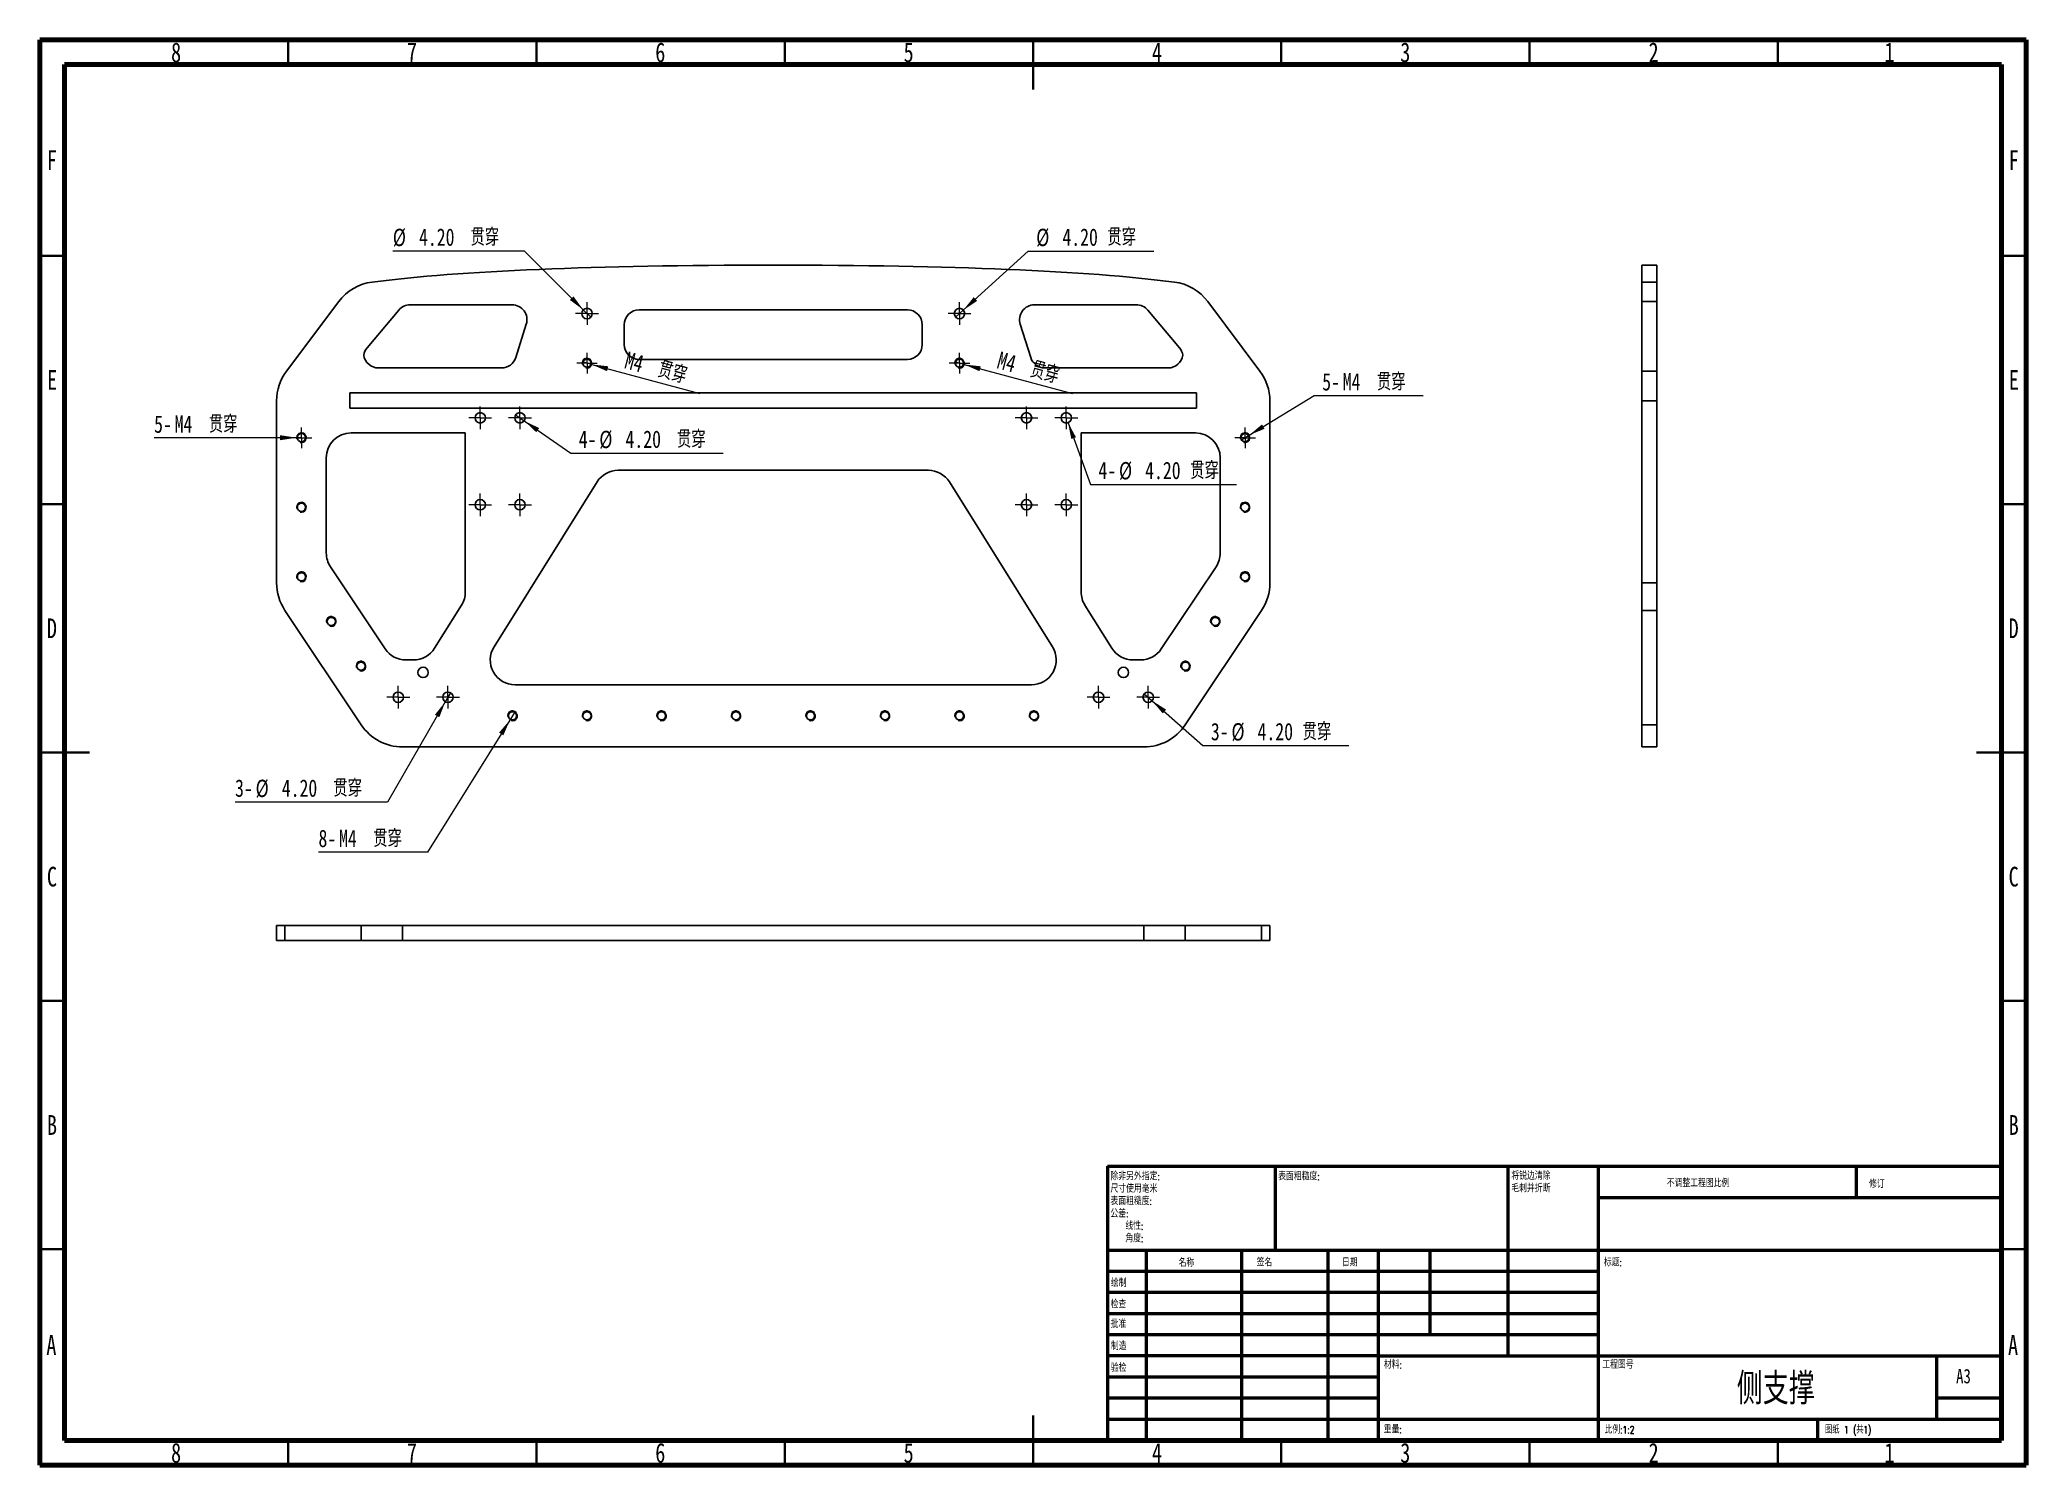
# Model space of a CAD drawing. Header units: millimetres. Extents: x 15 to 415, y 5 to 292.
import ezdxf

# ---------------------------------------------------------------- set-up
doc = ezdxf.new("R2010")
doc.units = ezdxf.units.MM
doc.styles.add('SLDTEXTSTYLE0', font='TXT', dxfattribs={"width": 0.75})
doc.styles.add('SLDTEXTSTYLE1', font='TXT', dxfattribs={"width": 0.75, "bigfont": 'bigfont'})
doc.styles.add('SLDTEXTSTYLE2', font='TXT', dxfattribs={"width": 0.694444, "bigfont": 'bigfont'})
doc.dimstyles.new('SLDDIMSTYLE0', dxfattribs={"dimtxt": 3.5, "dimasz": 3.302, "dimexe": 0, "dimexo": 0.0625, "dimgap": 0.875, "dimtad": 0, "dimtih": 1, "dimtoh": 1, "dimlfac": 2, "dimrnd": 1e-09, "dimzin": 4, "dimdsep": 46, "dimtxsty": 'SLDTEXTSTYLE0', "dimblk1": 'NONE', "dimsah": 1, "dimcen": 0, "dimadec": 0, "dimazin": 1, "dimtfac": 1, "dimtmove": 0, "dimatfit": 3, "dimldrblk": 'NONE', "dimfxl": 0, "dimfrac": 2, "dimtolj": 1, "dimtzin": 12, "dimarcsym": 0})
doc.dimstyles.new('SLDDIMSTYLE1', dxfattribs={"dimtxt": 3.5, "dimasz": 3.302, "dimexe": 0, "dimexo": 0.0625, "dimgap": 0.875, "dimtad": 1, "dimlfac": 2, "dimrnd": 1e-09, "dimzin": 12, "dimdsep": 46, "dimtxsty": 'SLDTEXTSTYLE0', "dimblk1": 'NONE', "dimsah": 1, "dimcen": 0, "dimadec": 0, "dimazin": 3, "dimtfac": 1, "dimtmove": 0, "dimatfit": 3, "dimldrblk": 'NONE', "dimfxl": 0, "dimfrac": 2, "dimtolj": 1, "dimtzin": 12, "dimarcsym": 0})
doc.dimstyles.new('SLDDIMSTYLE2', dxfattribs={"dimtxt": 3.5, "dimasz": 3.302, "dimexe": 0, "dimexo": 0.0625, "dimgap": 0.875, "dimtad": 0, "dimtih": 1, "dimtoh": 1, "dimlfac": 2, "dimrnd": 1e-09, "dimzin": 12, "dimdsep": 46, "dimtxsty": 'SLDTEXTSTYLE0', "dimblk1": 'NONE', "dimsah": 1, "dimcen": 0, "dimadec": 0, "dimazin": 3, "dimtfac": 1, "dimtmove": 0, "dimatfit": 3, "dimldrblk": 'NONE', "dimfxl": 0, "dimfrac": 2, "dimtolj": 1, "dimtzin": 12, "dimarcsym": 0})
doc.dimstyles.new('SLDDIMSTYLE3', dxfattribs={"dimtxt": 3.5, "dimasz": 3.302, "dimexe": 0, "dimexo": 0.0625, "dimgap": 0.875, "dimtad": 0, "dimtih": 1, "dimtoh": 1, "dimlfac": 2, "dimrnd": 1e-09, "dimzin": 4, "dimdsep": 46, "dimtxsty": 'SLDTEXTSTYLE0', "dimblk1": 'NONE', "dimsah": 1, "dimcen": 0, "dimadec": 0, "dimazin": 1, "dimtfac": 1, "dimtmove": 0, "dimatfit": 3, "dimldrblk": 'NONE', "dimfxl": 0, "dimfrac": 2, "dimtolj": 1, "dimtzin": 12, "dimarcsym": 0})
doc.dimstyles.new('SLDDIMSTYLE4', dxfattribs={"dimtxt": 3.5, "dimasz": 3.302, "dimexe": 0, "dimexo": 0.0625, "dimgap": 0.875, "dimtad": 0, "dimtih": 1, "dimtoh": 1, "dimlfac": 2, "dimrnd": 1e-09, "dimzin": 12, "dimdsep": 46, "dimtxsty": 'SLDTEXTSTYLE0', "dimblk1": 'NONE', "dimsah": 1, "dimcen": 0, "dimadec": 0, "dimazin": 3, "dimtfac": 1, "dimtmove": 0, "dimatfit": 3, "dimldrblk": 'NONE', "dimfxl": 0, "dimfrac": 2, "dimtolj": 1, "dimtzin": 12, "dimarcsym": 0})
doc.dimstyles.new('SLDDIMSTYLE5', dxfattribs={"dimtxt": 3.5, "dimasz": 3.302, "dimexe": 0, "dimexo": 0.0625, "dimgap": 0.875, "dimtad": 0, "dimtih": 1, "dimtoh": 1, "dimlfac": 2, "dimrnd": 1e-09, "dimzin": 4, "dimdsep": 46, "dimtxsty": 'SLDTEXTSTYLE0', "dimsah": 1, "dimcen": 0, "dimadec": 0, "dimazin": 1, "dimtfac": 1, "dimtofl": 0, "dimtmove": 0, "dimatfit": 3, "dimfxl": 0, "dimfrac": 2, "dimtolj": 1, "dimtzin": 12, "dimarcsym": 0})

# ---------------------------------------------------------------- blocks, each defined once
blk = doc.blocks.new('_D')
at = {"color": 7, "linetype": 'Continuous', "lineweight": 0}
for p, q in [((112.63, 249.44), (86.09, 249.44)), ((124.45, 237.62), (112.63, 249.44)), ((125.94, 236.13), (124.45, 237.62))]:
    blk.add_line(p, q, dxfattribs=at)
at = {"color": 7, "linetype": 'Continuous', "lineweight": 18}
blk.add_solid([(124.45, 237.62), (122.48, 240.31), (121.76, 239.6)], dxfattribs=at)
at = {"color": 7, "linetype": 'Continuous', "lineweight": 18, "char_height": 3.5, "attachment_point": 1}
for s, insert, style in [('%%c', (86.09, 253.95), 'SLDTEXTSTYLE0'), ('4.20', (91.37, 254.01), 'SLDTEXTSTYLE0'), ('贯穿', (101.73, 254.01), 'SLDTEXTSTYLE1')]:
    blk.add_mtext(s, dxfattribs=dict(at, insert=insert, style=style))
blk = doc.blocks.new('_None')
blk = doc.blocks.new('_D_1')
at = {"color": 7, "linetype": 'Continuous', "lineweight": 0}
for p, q in [((110.83, 216.48), (112.56, 215.28)), ((112.56, 215.28), (121.94, 208.77)), ((121.94, 208.77), (152.62, 208.77))]:
    blk.add_line(p, q, dxfattribs=at)
at = {"color": 7, "linetype": 'Continuous', "lineweight": 18}
blk.add_solid([(112.56, 215.28), (114.98, 212.98), (115.56, 213.81)], dxfattribs=at)
at = {"color": 7, "linetype": 'Continuous', "lineweight": 18, "char_height": 3.5, "attachment_point": 1}
for s, insert, style in [('4-', (123.53, 213.33), 'SLDTEXTSTYLE0'), ('%%c', (127.67, 213.28), 'SLDTEXTSTYLE0'), ('4.20', (132.95, 213.33), 'SLDTEXTSTYLE0'), ('贯穿', (143.31, 213.33), 'SLDTEXTSTYLE1')]:
    blk.add_mtext(s, dxfattribs=dict(at, insert=insert, style=style))
blk = doc.blocks.new('_D_2')
at = {"color": 7, "linetype": 'Continuous', "lineweight": 0}
for p, q in [((97.72, 160.54), (96.67, 158.72)), ((96.67, 158.72), (85.01, 138.52)), ((85.01, 138.52), (54.33, 138.52))]:
    blk.add_line(p, q, dxfattribs=at)
at = {"color": 7, "linetype": 'Continuous', "lineweight": 18}
blk.add_solid([(96.67, 158.72), (94.58, 156.11), (95.46, 155.6)], dxfattribs=at)
at = {"color": 7, "linetype": 'Continuous', "lineweight": 18, "char_height": 3.5, "attachment_point": 1}
for s, insert, style in [('3-', (54.33, 143.08), 'SLDTEXTSTYLE0'), ('%%c', (58.46, 143.03), 'SLDTEXTSTYLE0'), ('4.20', (63.74, 143.08), 'SLDTEXTSTYLE0'), ('贯穿', (74.11, 143.08), 'SLDTEXTSTYLE1')]:
    blk.add_mtext(s, dxfattribs=dict(at, insert=insert, style=style))
blk = doc.blocks.new('_D_3')
at = {"color": 7, "linetype": 'Continuous', "lineweight": 0}
for q in [(124.23, 227.14), (147.94, 220.78)]:
    blk.add_line((126.16, 226.62), q, dxfattribs=at)
at = {"color": 7, "linetype": 'Continuous', "lineweight": 18}
blk.add_solid([(126.16, 226.62), (129.22, 225.27), (129.48, 226.25)], dxfattribs=at)
at = {"color": 7, "linetype": 'Continuous', "lineweight": 18, "char_height": 3.5, "attachment_point": 1, "rotation": 345}
for s, insert, style in [('M4', (133.45, 229.29), 'SLDTEXTSTYLE0'), ('贯穿', (140.09, 227.51), 'SLDTEXTSTYLE1')]:
    blk.add_mtext(s, dxfattribs=dict(at, insert=insert, style=style))
blk = doc.blocks.new('_D_4')
at = {"color": 7, "linetype": 'Continuous', "lineweight": 0}
for q in [(38.03, 211.88), (68.7, 211.88)]:
    blk.add_line((66.7, 211.88), q, dxfattribs=at)
at = {"color": 7, "linetype": 'Continuous', "lineweight": 18}
blk.add_solid([(66.7, 211.88), (63.39, 212.38), (63.39, 211.37)], dxfattribs=at)
at = {"color": 7, "linetype": 'Continuous', "lineweight": 18, "char_height": 3.5, "attachment_point": 1}
for s, insert, style in [('5-', (38.03, 216.36), 'SLDTEXTSTYLE0'), ('M4', (42.16, 216.36), 'SLDTEXTSTYLE0'), ('贯穿', (49.04, 216.36), 'SLDTEXTSTYLE1')]:
    blk.add_mtext(s, dxfattribs=dict(at, insert=insert, style=style))
blk = doc.blocks.new('_D_5')
at = {"color": 7, "linetype": 'Continuous', "lineweight": 0}
for p, q in [((110.73, 156.73), (109.67, 155.03)), ((109.67, 155.03), (93.06, 128.44)), ((93.06, 128.44), (71.13, 128.44))]:
    blk.add_line(p, q, dxfattribs=at)
at = {"color": 7, "linetype": 'Continuous', "lineweight": 18}
blk.add_solid([(109.67, 155.03), (107.49, 152.5), (108.35, 151.96)], dxfattribs=at)
at = {"color": 7, "linetype": 'Continuous', "lineweight": 18, "char_height": 3.5, "attachment_point": 1}
for s, insert, style in [('8-', (71.13, 132.96), 'SLDTEXTSTYLE0'), ('M4', (75.27, 132.96), 'SLDTEXTSTYLE0'), ('贯穿', (82.14, 132.96), 'SLDTEXTSTYLE1')]:
    blk.add_mtext(s, dxfattribs=dict(at, insert=insert, style=style))
blk = doc.blocks.new('_D_6')
at = {"color": 7, "linetype": 'Continuous', "lineweight": 0}
for p, q in [((200.97, 237.58), (214.05, 249.44)), ((214.05, 249.44), (239.31, 249.44)), ((199.42, 236.17), (200.97, 237.58))]:
    blk.add_line(p, q, dxfattribs=at)
at = {"color": 7, "linetype": 'Continuous', "lineweight": 18}
blk.add_solid([(200.97, 237.58), (203.76, 239.42), (203.08, 240.18)], dxfattribs=at)
at = {"color": 7, "linetype": 'Continuous', "lineweight": 18, "char_height": 3.5, "attachment_point": 1}
for s, insert, style in [('%%c', (215.64, 253.95), 'SLDTEXTSTYLE0'), ('4.20', (220.92, 254.01), 'SLDTEXTSTYLE0'), ('贯穿', (229.97, 254.01), 'SLDTEXTSTYLE1')]:
    blk.add_mtext(s, dxfattribs=dict(at, insert=insert, style=style))
blk = doc.blocks.new('_D_7')
at = {"color": 7, "linetype": 'Continuous', "lineweight": 0}
for q in [(199.23, 227.14), (222.94, 220.78)]:
    blk.add_line((201.16, 226.62), q, dxfattribs=at)
at = {"color": 7, "linetype": 'Continuous', "lineweight": 18}
blk.add_solid([(201.16, 226.62), (204.22, 225.27), (204.48, 226.25)], dxfattribs=at)
at = {"color": 7, "linetype": 'Continuous', "lineweight": 18, "char_height": 3.5, "attachment_point": 1, "rotation": 345}
for s, insert, style in [('M4', (208.45, 229.29), 'SLDTEXTSTYLE0'), ('贯穿', (215.09, 227.51), 'SLDTEXTSTYLE1')]:
    blk.add_mtext(s, dxfattribs=dict(at, insert=insert, style=style))
blk = doc.blocks.new('_D_8')
at = {"color": 7, "linetype": 'Continuous', "lineweight": 0}
for p, q in [((258.55, 212.4), (271.64, 220.38)), ((271.64, 220.38), (293.57, 220.38)), ((256.84, 211.36), (258.55, 212.4))]:
    blk.add_line(p, q, dxfattribs=at)
at = {"color": 7, "linetype": 'Continuous', "lineweight": 18}
blk.add_solid([(258.55, 212.4), (261.63, 213.68), (261.11, 214.55)], dxfattribs=at)
at = {"color": 7, "linetype": 'Continuous', "lineweight": 18, "char_height": 3.5, "attachment_point": 1}
for s, insert, style in [('5-', (273.23, 224.89), 'SLDTEXTSTYLE0'), ('M4', (277.37, 224.89), 'SLDTEXTSTYLE0'), ('贯穿', (284.24, 224.89), 'SLDTEXTSTYLE1')]:
    blk.add_mtext(s, dxfattribs=dict(at, insert=insert, style=style))
blk = doc.blocks.new('_D_9')
at = {"color": 7, "linetype": 'Continuous', "lineweight": 0}
for p, q in [((222.06, 214.89), (226.58, 202.47)), ((226.58, 202.47), (255.97, 202.47))]:
    blk.add_line(p, q, dxfattribs=at)
at = {"color": 7, "linetype": 'Continuous', "lineweight": 18}
blk.add_solid([(222.06, 214.89), (222.71, 211.61), (223.66, 211.96)], dxfattribs=at)
at = {"color": 7, "linetype": 'Continuous', "lineweight": 18, "char_height": 3.5, "attachment_point": 1}
for s, insert, style in [('4-', (228.17, 207.04), 'SLDTEXTSTYLE0'), ('%%c', (232.31, 206.98), 'SLDTEXTSTYLE0'), ('4.20', (237.58, 207.04), 'SLDTEXTSTYLE0'), ('贯穿', (246.64, 207.04), 'SLDTEXTSTYLE1')]:
    blk.add_mtext(s, dxfattribs=dict(at, insert=insert, style=style))
blk = doc.blocks.new('_D_10')
at = {"color": 7, "linetype": 'Continuous', "lineweight": 0}
for p, q in [((237.41, 160.32), (238.98, 158.93)), ((238.98, 158.93), (249.22, 149.9)), ((249.22, 149.9), (278.61, 149.9))]:
    blk.add_line(p, q, dxfattribs=at)
at = {"color": 7, "linetype": 'Continuous', "lineweight": 18}
blk.add_solid([(238.98, 158.93), (241.12, 156.37), (241.8, 157.13)], dxfattribs=at)
at = {"color": 7, "linetype": 'Continuous', "lineweight": 18, "char_height": 3.5, "attachment_point": 1}
for s, insert, style in [('3-', (250.81, 154.46), 'SLDTEXTSTYLE0'), ('%%c', (254.95, 154.41), 'SLDTEXTSTYLE0'), ('4.20', (260.22, 154.46), 'SLDTEXTSTYLE0'), ('贯穿', (269.27, 154.46), 'SLDTEXTSTYLE1')]:
    blk.add_mtext(s, dxfattribs=dict(at, insert=insert, style=style))
blk = doc.blocks.new('SW_CENTERMARKSYMBOL_0')
at = {"color": 0, "linetype": 'Continuous', "lineweight": 18}
for p, q in [((-1.25, 0), (-2.3, 0)), ((0, 0), (-1.25, 0)), ((0, 1.25), (0, 2.3)), ((0, 0), (0, 1.25)), ((0, 0), (0, -1.25)), ((0, 0), (1.25, 0)), ((1.25, 0), (2.3, 0)), ((0, -1.25), (0, -2.3))]:
    blk.add_line(p, q, dxfattribs=at)
blk = doc.blocks.new('SW_CENTERMARKSYMBOL_1')
at = {"color": 0, "linetype": 'Continuous', "lineweight": 18}
for p, q in [((-1.25, 0), (-2.3, 0)), ((0, 0), (-1.25, 0)), ((0, 1.25), (0, 2.3)), ((0, 0), (0, 1.25)), ((0, 0), (0, -1.25)), ((0, 0), (1.25, 0)), ((1.25, 0), (2.3, 0)), ((0, -1.25), (0, -2.3))]:
    blk.add_line(p, q, dxfattribs=at)
blk = doc.blocks.new('SW_CENTERMARKSYMBOL_2')
at = {"color": 0, "linetype": 'Continuous', "lineweight": 18}
for p, q in [((-1.25, 0), (-2.3, 0)), ((0, 0), (-1.25, 0)), ((0, 1.25), (0, 2.3)), ((0, 0), (0, 1.25)), ((0, 0), (0, -1.25)), ((0, 0), (1.25, 0)), ((1.25, 0), (2.3, 0)), ((0, -1.25), (0, -2.3))]:
    blk.add_line(p, q, dxfattribs=at)
blk = doc.blocks.new('SW_CENTERMARKSYMBOL_3')
at = {"color": 0, "linetype": 'Continuous', "lineweight": 18}
for p, q in [((-1.25, 0), (-2.3, 0)), ((0, 0), (-1.25, 0)), ((0, 1.25), (0, 2.3)), ((0, 0), (0, 1.25)), ((0, 0), (0, -1.25)), ((0, 0), (1.25, 0)), ((1.25, 0), (2.3, 0)), ((0, -1.25), (0, -2.3))]:
    blk.add_line(p, q, dxfattribs=at)
blk = doc.blocks.new('SW_CENTERMARKSYMBOL_4')
at = {"color": 0, "linetype": 'Continuous', "lineweight": 18}
for p, q in [((-1.25, 0), (-2.3, 0)), ((0, 0), (-1.25, 0)), ((0, 1.25), (0, 2.3)), ((0, 0), (0, 1.25)), ((0, 0), (0, -1.25)), ((0, 0), (1.25, 0)), ((1.25, 0), (2.3, 0)), ((0, -1.25), (0, -2.3))]:
    blk.add_line(p, q, dxfattribs=at)
blk = doc.blocks.new('SW_CENTERMARKSYMBOL_5')
at = {"color": 0, "linetype": 'Continuous', "lineweight": 18}
for p, q in [((-1.25, 0), (-2.3, 0)), ((0, 0), (-1.25, 0)), ((0, 1.25), (0, 2.3)), ((0, 0), (0, 1.25)), ((0, 0), (0, -1.25)), ((0, 0), (1.25, 0)), ((1.25, 0), (2.3, 0)), ((0, -1.25), (0, -2.3))]:
    blk.add_line(p, q, dxfattribs=at)
blk = doc.blocks.new('SW_CENTERMARKSYMBOL_6')
at = {"color": 0, "linetype": 'Continuous', "lineweight": 18}
for p, q in [((-1.25, 0), (-2.3, 0)), ((0, 0), (-1.25, 0)), ((0, 1.25), (0, 2.3)), ((0, 0), (0, 1.25)), ((0, 0), (0, -1.25)), ((0, 0), (1.25, 0)), ((1.25, 0), (2.3, 0)), ((0, -1.25), (0, -2.3))]:
    blk.add_line(p, q, dxfattribs=at)
blk = doc.blocks.new('SW_CENTERMARKSYMBOL_7')
at = {"color": 0, "linetype": 'Continuous', "lineweight": 18}
for p, q in [((-1.25, 0), (-2.075, 0)), ((0, 0), (-1.25, 0)), ((0, 1.25), (0, 2.075)), ((0, 0), (0, 1.25)), ((0, 0), (0, -1.25)), ((0, 0), (1.25, 0)), ((1.25, 0), (2.075, 0)), ((0, -1.25), (0, -2.075))]:
    blk.add_line(p, q, dxfattribs=at)
blk = doc.blocks.new('SW_CENTERMARKSYMBOL_8')
at = {"color": 0, "linetype": 'Continuous', "lineweight": 18}
for p, q in [((-1.25, 0), (-2.075, 0)), ((0, 0), (-1.25, 0)), ((0, 1.25), (0, 2.075)), ((0, 0), (0, 1.25)), ((0, 0), (0, -1.25)), ((0, 0), (1.25, 0)), ((1.25, 0), (2.075, 0)), ((0, -1.25), (0, -2.075))]:
    blk.add_line(p, q, dxfattribs=at)
blk = doc.blocks.new('SW_CENTERMARKSYMBOL_9')
at = {"color": 0, "linetype": 'Continuous', "lineweight": 18}
for p, q in [((-1.25, 0), (-2.3, 0)), ((0, 0), (-1.25, 0)), ((0, 1.25), (0, 2.3)), ((0, 0), (0, 1.25)), ((0, 0), (0, -1.25)), ((0, 0), (1.25, 0)), ((1.25, 0), (2.3, 0)), ((0, -1.25), (0, -2.3))]:
    blk.add_line(p, q, dxfattribs=at)
blk = doc.blocks.new('SW_CENTERMARKSYMBOL_10')
at = {"color": 0, "linetype": 'Continuous', "lineweight": 18}
for p, q in [((-1.25, 0), (-2.3, 0)), ((0, 0), (-1.25, 0)), ((0, 1.25), (0, 2.3)), ((0, 0), (0, 1.25)), ((0, 0), (0, -1.25)), ((0, 0), (1.25, 0)), ((1.25, 0), (2.3, 0)), ((0, -1.25), (0, -2.3))]:
    blk.add_line(p, q, dxfattribs=at)
blk = doc.blocks.new('SW_CENTERMARKSYMBOL_11')
at = {"color": 0, "linetype": 'Continuous', "lineweight": 18}
for p, q in [((-1.25, 0), (-2.3, 0)), ((0, 0), (-1.25, 0)), ((0, 1.25), (0, 2.3)), ((0, 0), (0, 1.25)), ((0, 0), (0, -1.25)), ((0, 0), (1.25, 0)), ((1.25, 0), (2.3, 0)), ((0, -1.25), (0, -2.3))]:
    blk.add_line(p, q, dxfattribs=at)
blk = doc.blocks.new('SW_CENTERMARKSYMBOL_12')
at = {"color": 0, "linetype": 'Continuous', "lineweight": 18}
for p, q in [((-1.25, 0), (-2.3, 0)), ((0, 0), (-1.25, 0)), ((0, 1.25), (0, 2.3)), ((0, 0), (0, 1.25)), ((0, 0), (0, -1.25)), ((0, 0), (1.25, 0)), ((1.25, 0), (2.3, 0)), ((0, -1.25), (0, -2.3))]:
    blk.add_line(p, q, dxfattribs=at)
blk = doc.blocks.new('SW_CENTERMARKSYMBOL_13')
at = {"color": 0, "linetype": 'Continuous', "lineweight": 18}
for p, q in [((-1.25, 0), (-2.3, 0)), ((0, 0), (-1.25, 0)), ((0, 1.25), (0, 2.3)), ((0, 0), (0, 1.25)), ((0, 0), (0, -1.25)), ((0, 0), (1.25, 0)), ((1.25, 0), (2.3, 0)), ((0, -1.25), (0, -2.3))]:
    blk.add_line(p, q, dxfattribs=at)
blk = doc.blocks.new('SW_CENTERMARKSYMBOL_14')
at = {"color": 0, "linetype": 'Continuous', "lineweight": 18}
for p, q in [((-1.25, 0), (-2.3, 0)), ((0, 0), (-1.25, 0)), ((0, 1.25), (0, 2.3)), ((0, 0), (0, 1.25)), ((0, 0), (0, -1.25)), ((0, 0), (1.25, 0)), ((1.25, 0), (2.3, 0)), ((0, -1.25), (0, -2.3))]:
    blk.add_line(p, q, dxfattribs=at)
blk = doc.blocks.new('SW_CENTERMARKSYMBOL_15')
at = {"color": 0, "linetype": 'Continuous', "lineweight": 18}
for p, q in [((-1.25, 0), (-2.3, 0)), ((0, 0), (-1.25, 0)), ((0, 1.25), (0, 2.3)), ((0, 0), (0, 1.25)), ((0, 0), (0, -1.25)), ((0, 0), (1.25, 0)), ((1.25, 0), (2.3, 0)), ((0, -1.25), (0, -2.3))]:
    blk.add_line(p, q, dxfattribs=at)
blk = doc.blocks.new('SW_CENTERMARKSYMBOL_16')
at = {"color": 0, "linetype": 'Continuous', "lineweight": 18}
for p, q in [((-1.25, 0), (-2.075, 0)), ((0, 0), (-1.25, 0)), ((0, 1.25), (0, 2.075)), ((0, 0), (0, 1.25)), ((0, 0), (0, -1.25)), ((0, 0), (1.25, 0)), ((1.25, 0), (2.075, 0)), ((0, -1.25), (0, -2.075))]:
    blk.add_line(p, q, dxfattribs=at)
blk = doc.blocks.new('SW_CENTERMARKSYMBOL_17')
at = {"color": 0, "linetype": 'Continuous', "lineweight": 18}
for p, q in [((-1.25, 0), (-2.075, 0)), ((0, 0), (-1.25, 0)), ((0, 1.25), (0, 2.075)), ((0, 0), (0, 1.25)), ((0, 0), (0, -1.25)), ((0, 0), (1.25, 0)), ((1.25, 0), (2.075, 0)), ((0, -1.25), (0, -2.075))]:
    blk.add_line(p, q, dxfattribs=at)

msp = doc.modelspace()

# ---------------------------------------------------------------- linework, layer by layer
at = {"color": 7, "linetype": 'Continuous', "lineweight": 70}
for p, q in [((15, 5), (15, 292)), ((15, 292), (415, 292)), ((415, 292), (415, 5)), ((20, 10), (20, 287)), ((20, 287), (410, 287)), ((410, 287), (410, 10)), ((410, 10), (20, 10)), ((415, 5), (15, 5))]:
    msp.add_line(p, q, dxfattribs=at)
at = {"color": 7, "linetype": 'Continuous', "lineweight": 35}
for p, q in [((65, 287), (65, 292)), ((115, 287), (115, 292)), ((165, 287), (165, 292)), ((215, 292), (215, 282)), ((215, 287), (215, 292)), ((265, 287), (265, 292)), ((315, 287), (315, 292)), ((365, 287), (365, 292)), ((20, 248.5), (15, 248.5)), ((410, 248.5), (415, 248.5)), ((20, 198.5), (15, 198.5)), ((410, 198.5), (415, 198.5)), ((15, 148.5), (25, 148.5)), ((20, 148.5), (15, 148.5)), ((415, 148.5), (405, 148.5)), ((410, 148.5), (415, 148.5)), ((20, 98.5), (15, 98.5)), ((410, 98.5), (415, 98.5)), ((20, 48.5), (15, 48.5)), ((410, 48.5), (415, 48.5)), ((215, 5), (215, 15)), ((65, 10), (65, 5)), ((115, 10), (115, 5)), ((165, 10), (165, 5)), ((215, 10), (215, 5)), ((265, 10), (265, 5)), ((315, 10), (315, 5)), ((365, 10), (365, 5))]:
    msp.add_line(p, q, dxfattribs=at)
at = {"color": 7, "linetype": 'Continuous', "lineweight": 25}
for p, q in [((337.5883, 246.6269), (340.5883, 246.6269)), ((340.5883, 243.2127), (337.5883, 243.2127)), ((337.5883, 243.2127), (337.5883, 239.2927)), ((340.5883, 239.2927), (340.5883, 243.2127)), ((75.1959, 239.2927), (64.6966, 225.2936)), ((87.2977, 237.5631), (80.905, 229.9966)), ((110.1064, 238.6269), (89.5893, 238.6269)), ((189.6966, 237.6269), (135.6966, 237.6269)), ((215.2868, 238.6269), (235.8038, 238.6269)), ((238.0954, 237.5631), (244.4882, 229.9966)), ((250.1973, 239.2927), (260.6966, 225.2936)), ((337.5883, 239.2927), (340.5883, 239.2927)), ((337.5883, 239.2927), (337.5883, 225.2936)), ((340.5883, 239.2927), (340.5883, 225.2936)), ((110.8576, 228.0257), (112.9679, 234.7257)), ((132.6966, 234.6269), (132.6966, 230.6269)), ((192.6966, 234.6269), (192.6966, 230.6269)), ((214.5356, 228.0257), (212.4253, 234.7257)), ((83.1966, 225.9269), (107.9962, 225.9269)), ((135.6966, 227.6269), (189.6966, 227.6269)), ((242.1966, 225.9269), (217.397, 225.9269)), ((340.5883, 225.2936), (337.5883, 225.2936)), ((337.5883, 225.2936), (337.5883, 219.2936)), ((340.5883, 219.2936), (340.5883, 225.2936)), ((77.4466, 220.9269), (77.4466, 217.8269)), ((77.4466, 220.9269), (247.9466, 220.9269)), ((247.9466, 220.9269), (247.9466, 217.8269)), ((62.6966, 219.2936), (62.6966, 182.6547)), ((77.4466, 217.8269), (247.9466, 217.8269)), ((262.6966, 219.2936), (262.6966, 182.6547)), ((337.5883, 219.2936), (337.5883, 182.6547)), ((337.5883, 219.2936), (340.5883, 219.2936)), ((340.5883, 219.2936), (340.5883, 182.6547)), ((100.6966, 212.8269), (77.6966, 212.8269)), ((100.6966, 212.8269), (100.6966, 180.8289)), ((224.6966, 212.8269), (247.6966, 212.8269)), ((224.6966, 212.8269), (224.6966, 180.8289)), ((72.6966, 207.8269), (72.6966, 188.6755)), ((193.9254, 205.3269), (131.4678, 205.3269)), ((252.6966, 207.8269), (252.6966, 188.6755)), ((127.2278, 202.9769), (106.4778, 169.7769)), ((198.1653, 202.9769), (218.9153, 169.7769)), ((73.5363, 185.902), (84.5687, 169.3534)), ((251.8568, 185.902), (240.8245, 169.3534)), ((340.5883, 182.6547), (337.5883, 182.6547)), ((337.5883, 182.6547), (337.5883, 177.1077)), ((340.5883, 177.1077), (340.5883, 182.6547)), ((64.3761, 177.1077), (79.7279, 154.0799)), ((99.9366, 178.1789), (94.4979, 169.4769)), ((225.4566, 178.1789), (230.8953, 169.4769)), ((261.0171, 177.1077), (245.6653, 154.0799)), ((337.5883, 177.1077), (340.5883, 177.1077)), ((337.5883, 177.1077), (337.5883, 154.0799)), ((340.5883, 177.1077), (340.5883, 154.0799)), ((88.729, 167.1269), (90.2579, 167.1269)), ((236.6642, 167.1269), (235.1353, 167.1269)), ((110.7178, 162.1269), (214.6754, 162.1269)), ((340.5883, 154.0799), (337.5883, 154.0799)), ((337.5883, 154.0799), (337.5883, 149.6269)), ((340.5883, 149.6269), (340.5883, 154.0799)), ((88.0484, 149.6269), (237.3448, 149.6269)), ((337.5883, 149.6269), (340.5883, 149.6269)), ((62.6966, 110.6696), (62.6966, 113.6696)), ((62.6966, 113.6696), (64.3761, 113.6696)), ((64.3761, 113.6696), (64.3761, 110.6696)), ((64.3761, 113.6696), (79.7279, 113.6696)), ((79.7279, 110.6696), (79.7279, 113.6696)), ((79.7279, 113.6696), (88.0484, 113.6696)), ((88.0484, 113.6696), (88.0484, 110.6696)), ((88.0484, 113.6696), (237.3448, 113.6696)), ((237.3448, 113.6696), (237.3448, 110.6696)), ((245.6653, 113.6696), (237.3448, 113.6696)), ((245.6653, 110.6696), (245.6653, 113.6696)), ((261.0171, 113.6696), (245.6653, 113.6696)), ((261.0171, 113.6696), (261.0171, 110.6696)), ((262.6966, 113.6696), (261.0171, 113.6696)), ((262.6966, 110.6696), (262.6966, 113.6696)), ((64.3761, 110.6696), (62.6966, 110.6696)), ((64.3761, 110.6696), (79.7279, 110.6696)), ((88.0484, 110.6696), (79.7279, 110.6696)), ((88.0484, 110.6696), (237.3448, 110.6696)), ((237.3448, 110.6696), (245.6653, 110.6696)), ((261.0171, 110.6696), (245.6653, 110.6696)), ((261.0171, 110.6696), (262.6966, 110.6696))]:
    msp.add_line(p, q, dxfattribs=at)
at = {"color": 7, "linetype": 'Continuous', "lineweight": 50}
for p, q in [((230, 65.25), (410, 65.25)), ((230, 65.25), (230, 10)), ((263.8, 48.25), (263.8, 65.25)), ((310.6, 65.25), (310.6, 27)), ((328.8, 65.25), (328.8, 10)), ((380.8, 58.875), (380.8, 65.25)), ((410, 58.875), (328.8, 58.875)), ((410, 48.25), (230, 48.25)), ((237.8, 48.25), (237.8, 10)), ((256.991, 48.25), (256.991, 10)), ((274.3989, 48.25), (274.3989, 10)), ((284.6, 10), (284.6, 48.25)), ((295, 31.25), (295, 48.25)), ((328.8, 44), (230, 44)), ((328.8, 39.75), (230, 39.75)), ((328.8, 35.5), (230, 35.5)), ((328.8, 31.25), (230, 31.25)), ((284.6, 27), (230, 27)), ((284.6, 27), (410, 27)), ((397, 14.25), (397, 27)), ((284.6, 22.7499), (230, 22.7499)), ((284.6, 18.5), (230, 18.5)), ((410, 18.5), (397, 18.5)), ((230, 14.25), (410, 14.25)), ((373, 10), (373, 14.25))]:
    msp.add_line(p, q, dxfattribs=at)
at = {"color": 7, "linetype": 'Continuous', "lineweight": 25}
for centre, radius in [((125.1966, 236.8769), 1.05), ((200.1966, 236.8769), 1.05), ((125.1966, 226.8769), 0.825), ((200.1966, 226.8769), 0.825), ((103.6966, 215.8769), 1.05), ((111.6966, 215.8769), 1.05), ((213.6966, 215.8769), 1.05), ((221.6966, 215.8769), 1.05), ((67.6966, 211.8769), 0.825), ((257.6966, 211.8769), 0.825), ((67.6966, 197.8769), 0.825), ((103.6966, 198.3769), 1.05), ((111.6966, 198.3769), 1.05), ((213.6966, 198.3769), 1.05), ((221.6966, 198.3769), 1.05), ((257.6966, 197.8769), 0.825), ((67.6966, 183.8769), 0.825), ((257.6966, 183.8769), 0.825), ((73.6966, 174.8769), 0.825), ((251.6966, 174.8769), 0.825), ((79.6966, 165.8769), 0.825), ((92.1966, 164.6269), 1.05), ((233.1966, 164.6269), 1.05), ((245.6966, 165.8769), 0.825), ((87.1966, 159.6269), 1.05), ((97.1966, 159.6269), 1.05), ((228.1966, 159.6269), 1.05), ((238.1966, 159.6269), 1.05), ((110.1966, 155.8769), 0.825), ((125.1966, 155.8769), 0.825), ((140.1966, 155.8769), 0.825), ((155.1966, 155.8769), 0.825), ((170.1966, 155.8769), 0.825), ((185.1966, 155.8769), 0.825), ((200.1966, 155.8769), 0.825), ((215.1966, 155.8769), 0.825)]:
    msp.add_circle(centre, radius, dxfattribs=at)
for centre, radius, start, end in [((83.1959, 233.2927), 10, 97.251919, 143.130102), ((242.1973, 233.2927), 10, 36.869898, 82.748081), ((89.5893, 235.6269), 3, 90, 139.806125), ((110.1064, 235.6269), 3, 342.517625, 90), ((135.6966, 234.6269), 3, 90, 180), ((189.6966, 234.6269), 3, 0, 90), ((215.2868, 235.6269), 3, 90, 197.482375), ((235.8038, 235.6269), 3, 40.193875, 90), ((83.1966, 228.0605), 3, 139.806125, 171.697108), ((83.1966, 228.9269), 3, 188.302892, 270), ((107.9962, 228.9269), 3, 270, 342.517625), ((135.6966, 230.6269), 3, 180, 270), ((189.6966, 230.6269), 3, 270, 0), ((217.397, 228.9269), 3, 197.482375, 270), ((242.1966, 228.9269), 3, 270, 351.697108), ((242.1966, 228.0605), 3, 8.302892, 40.193875), ((72.6966, 219.2936), 10, 143.130102, 180), ((252.6966, 219.2936), 10, 0, 36.869898), ((77.6966, 207.8269), 5, 90, 180), ((247.6966, 207.8269), 5, 0, 90), ((131.4678, 200.3269), 5, 90, 147.994617), ((193.9254, 200.3269), 5, 32.005383, 90), ((77.6966, 188.6755), 5, 180, 213.690068), ((247.6966, 188.6755), 5, 326.309932, 0), ((72.6966, 182.6547), 10, 180, 213.690068), ((95.6966, 180.8289), 5, 327.994617, 0), ((229.6966, 180.8289), 5, 180, 212.005383), ((252.6966, 182.6547), 10, 326.309932, 0), ((88.729, 172.1269), 5, 213.690068, 270), ((90.2579, 172.1269), 5, 270, 327.994617), ((110.7178, 167.1269), 5, 147.994617, 270), ((214.6754, 167.1269), 5, 270, 32.005383), ((235.1353, 172.1269), 5, 212.005383, 270), ((236.6642, 172.1269), 5, 270, 326.309932), ((88.0484, 159.6269), 10, 213.690068, 270), ((237.3448, 159.6269), 10, 270, 326.309932)]:
    msp.add_arc(centre, radius, start, end, dxfattribs=at)
at = {"color": 7, "linetype": 'Continuous', "lineweight": 18}
for centre in [(125.1966, 226.8769), (200.1966, 226.8769), (67.6966, 211.8769), (257.6966, 211.8769), (67.6966, 197.8769), (257.6966, 197.8769), (67.6966, 183.8769), (257.6966, 183.8769), (73.6966, 174.8769), (251.6966, 174.8769), (79.6966, 165.8769), (245.6966, 165.8769), (110.1966, 155.8769), (125.1966, 155.8769), (140.1966, 155.8769), (155.1966, 155.8769), (170.1966, 155.8769), (185.1966, 155.8769), (200.1966, 155.8769), (215.1966, 155.8769)]:
    msp.add_arc(centre, 1, 255, 195, dxfattribs=at)
at = {"color": 7, "linetype": 'Continuous', "lineweight": 25}
for points in [[(81.9336, 243.2127), (99.821, 245.4889), (126.742, 246.6269), (162.6966, 246.6269)], [(243.4596, 243.2127), (225.5722, 245.4889), (198.6512, 246.6269), (162.6966, 246.6269)], [(337.5883, 243.2127), (337.5883, 245.4889), (337.5883, 246.6269), (337.5883, 246.6269)], [(340.5883, 243.2127), (340.5883, 245.4889), (340.5883, 246.6269), (340.5883, 246.6269)]]:
    msp.add_open_spline(points, degree=3, dxfattribs=at)

# ---------------------------------------------------------------- block references
at = {"color": 7, "linetype": 'Continuous', "lineweight": 0}
for name, p in [('SW_CENTERMARKSYMBOL_6', (125.1966, 236.8769)), ('SW_CENTERMARKSYMBOL_15', (200.1966, 236.8769)), ('SW_CENTERMARKSYMBOL_7', (125.1966, 226.8769)), ('SW_CENTERMARKSYMBOL_16', (200.1966, 226.8769)), ('SW_CENTERMARKSYMBOL_0', (103.6966, 215.8769)), ('SW_CENTERMARKSYMBOL_1', (111.6966, 215.8769)), ('SW_CENTERMARKSYMBOL_10', (213.6966, 215.8769)), ('SW_CENTERMARKSYMBOL_9', (221.6966, 215.8769)), ('SW_CENTERMARKSYMBOL_8', (67.6966, 211.8769)), ('SW_CENTERMARKSYMBOL_17', (257.6966, 211.8769)), ('SW_CENTERMARKSYMBOL_2', (103.6966, 198.3769)), ('SW_CENTERMARKSYMBOL_3', (111.6966, 198.3769)), ('SW_CENTERMARKSYMBOL_12', (213.6966, 198.3769)), ('SW_CENTERMARKSYMBOL_11', (221.6966, 198.3769)), ('SW_CENTERMARKSYMBOL_4', (87.1966, 159.6269)), ('SW_CENTERMARKSYMBOL_5', (97.1966, 159.6269)), ('SW_CENTERMARKSYMBOL_14', (228.1966, 159.6269)), ('SW_CENTERMARKSYMBOL_13', (238.1966, 159.6269))]:
    msp.add_blockref(name, p, dxfattribs=at)

# ---------------------------------------------------------------- texts
for s, insert, char_height, attachment_point, style in [('8', (42.46, 291.4493), 3.9687, 2, 'SLDTEXTSTYLE0'), ('7', (89.96, 291.4493), 3.9687, 2, 'SLDTEXTSTYLE0'), ('6', (139.96, 291.4493), 3.9687, 2, 'SLDTEXTSTYLE0'), ('5', (189.96, 291.4493), 3.9687, 2, 'SLDTEXTSTYLE0'), ('4', (239.96, 291.4493), 3.9687, 2, 'SLDTEXTSTYLE0'), ('3', (289.96, 291.4493), 3.9687, 2, 'SLDTEXTSTYLE0'), ('2', (339.96, 291.4493), 3.9687, 2, 'SLDTEXTSTYLE0'), ('1', (387.46, 291.4493), 3.9687, 2, 'SLDTEXTSTYLE0'), ('F', (17.4577, 269.7404), 3.9687, 2, 'SLDTEXTSTYLE0'), ('F', (412.4577, 269.7404), 3.9687, 2, 'SLDTEXTSTYLE0'), ('E', (17.5078, 225.4904), 3.9687, 2, 'SLDTEXTSTYLE0'), ('E', (412.5078, 225.4904), 3.9687, 2, 'SLDTEXTSTYLE0'), ('D', (17.4527, 175.4904), 3.9687, 2, 'SLDTEXTSTYLE0'), ('D', (412.4527, 175.4904), 3.9687, 2, 'SLDTEXTSTYLE0'), ('C', (17.4587, 125.4904), 3.9687, 2, 'SLDTEXTSTYLE0'), ('C', (412.4587, 125.4904), 3.9687, 2, 'SLDTEXTSTYLE0'), ('B', (17.4706, 75.4904), 3.9687, 2, 'SLDTEXTSTYLE0'), ('B', (412.4706, 75.4904), 3.9687, 2, 'SLDTEXTSTYLE0'), ('除非另外指定:^J尺寸使用毫米^J表面粗糙度:^J公差:^J   线性:^J   角度:', (230.5937, 63.921), 1.5, 1, 'SLDTEXTSTYLE1'), ('表面粗糙度:', (264.3713, 63.9193), 1.5, 1, 'SLDTEXTSTYLE1'), ('将锐边清除^J毛刺并折断', (311.3092, 64.0031), 1.5, 1, 'SLDTEXTSTYLE1'), ('不调整工程图比例', (342.6146, 62.533), 1.5, 1, 'SLDTEXTSTYLE1'), ('修订', (383.3276, 62.3349), 1.5, 1, 'SLDTEXTSTYLE1'), ('名称', (244.3222, 46.5015), 1.5, 1, 'SLDTEXTSTYLE1'), ('签名', (260.0336, 46.5618), 1.5, 1, 'SLDTEXTSTYLE1'), ('日期', (277.2147, 46.5762), 1.5, 1, 'SLDTEXTSTYLE1'), ('标题:', (329.9562, 46.5762), 1.5, 1, 'SLDTEXTSTYLE1'), ('绘制', (230.6847, 42.4297), 1.5, 1, 'SLDTEXTSTYLE1'), ('检查', (230.6236, 38.1544), 1.5, 1, 'SLDTEXTSTYLE1'), ('批准', (230.6216, 34.1768), 1.5, 1, 'SLDTEXTSTYLE1'), ('A', (17.3397, 31.1993), 3.9687, 2, 'SLDTEXTSTYLE0'), ('制造', (230.6822, 29.7337), 1.5, 1, 'SLDTEXTSTYLE1'), ('A', (412.3397, 31.1993), 3.9687, 2, 'SLDTEXTSTYLE0'), ('验检', (230.6769, 25.3496), 1.5, 1, 'SLDTEXTSTYLE1'), ('材料:', (285.6459, 25.9861), 1.5, 1, 'SLDTEXTSTYLE1'), ('工程图号', (329.6287, 25.9861), 1.5, 1, 'SLDTEXTSTYLE1'), ('侧支撑', (364.5666, 23.6069), 6.35, 2, 'SLDTEXTSTYLE1'), ('A3', (400.8712, 24.4064), 2.91042, 1, 'SLDTEXTSTYLE0'), ('重量:', (285.6178, 12.9493), 1.4986, 1, 'SLDTEXTSTYLE1'), ('比例:1:2', (330.074, 12.9001), 1.5, 1, 'SLDTEXTSTYLE1'), ('图纸 1 (共1)', (374.4783, 12.9001), 1.5, 1, 'SLDTEXTSTYLE2'), ('8', (42.46, 9.4904), 3.9687, 2, 'SLDTEXTSTYLE0'), ('7', (89.96, 9.4904), 3.9687, 2, 'SLDTEXTSTYLE0'), ('6', (139.96, 9.4904), 3.9687, 2, 'SLDTEXTSTYLE0'), ('5', (189.96, 9.4904), 3.9687, 2, 'SLDTEXTSTYLE0'), ('4', (239.96, 9.4904), 3.9687, 2, 'SLDTEXTSTYLE0'), ('3', (289.96, 9.4904), 3.9687, 2, 'SLDTEXTSTYLE0'), ('2', (339.96, 9.4904), 3.9687, 2, 'SLDTEXTSTYLE0'), ('1', (387.46, 9.4904), 3.9687, 2, 'SLDTEXTSTYLE0')]:
    msp.add_mtext(s, dxfattribs=dict(at, insert=insert, char_height=char_height, attachment_point=attachment_point, style=style))

# ---------------------------------------------------------------- dimensions: what is measured, and where the dimension line sits
at = {"color": 7, "linetype": 'Continuous', "lineweight": 18}
for p1, p2, text, dimstyle, picture, middle in [((125.9391, 236.1345), (124.4541, 237.6194), '<> 贯穿', 'SLDDIMSTYLE0', '_D', (98.5658, 252.247)), ((199.4187, 236.1717), (200.9745, 237.5822), '<>贯穿', 'SLDDIMSTYLE3', '_D_6', (227.4739, 252.247)), ((110.8339, 216.4755), (112.5592, 215.2783), '4-<> 贯穿', 'SLDDIMSTYLE0', '_D_1', (138.0768, 211.5719)), ((221.3371, 216.8635), (222.0561, 214.8904), '4-<>贯穿', 'SLDDIMSTYLE5', '_D_9', (242.0691, 205.2764)), ((97.7216, 160.5363), (96.6716, 158.7176), '3-<> 贯穿', 'SLDDIMSTYLE0', '_D_2', (68.874, 141.3205)), ((237.4094, 160.3218), (238.9838, 158.9321), '3-<>贯穿', 'SLDDIMSTYLE3', '_D_10', (264.7083, 152.7007))]:
    dim = msp.add_diameter_dim_2p(p1=p1, p2=p2, text=text, dimstyle=dimstyle, dxfattribs=at)
    dim.commit()
    dim.dimension.update_dxf_attribs({"geometry": picture, "text_midpoint": middle, "dimtype": 163})
for p1, p2, text, dimstyle, picture, middle in [((124.2307, 227.1358), (126.1625, 226.6181), 'M4贯穿', 'SLDDIMSTYLE1', '_D_3', (140.3489, 222.8169)), ((199.2307, 227.1358), (201.1625, 226.6181), 'M4贯穿', 'SLDDIMSTYLE1', '_D_7', (215.3489, 222.8169)), ((256.8427, 211.3565), (258.5505, 212.3974), '5-M4贯穿', 'SLDDIMSTYLE4', '_D_8', (283.4018, 223.1543)), ((68.6966, 211.8769), (66.6966, 211.8769), '5-M4贯穿', 'SLDDIMSTYLE1', '_D_4', (48.0041, 211.877)), ((110.7263, 156.7251), (109.6669, 155.0287), '8-M4贯穿', 'SLDDIMSTYLE2', '_D_5', (81.3055, 131.2216))]:
    dim = msp.add_diameter_dim_2p(p1=p1, p2=p2, text=text, dimstyle=dimstyle, override={"dimpost": '<>'}, dxfattribs=at)
    dim.commit()
    dim.dimension.update_dxf_attribs({"geometry": picture, "text_midpoint": middle, "dimtype": 163})

doc.saveas('drawing.dxf')
